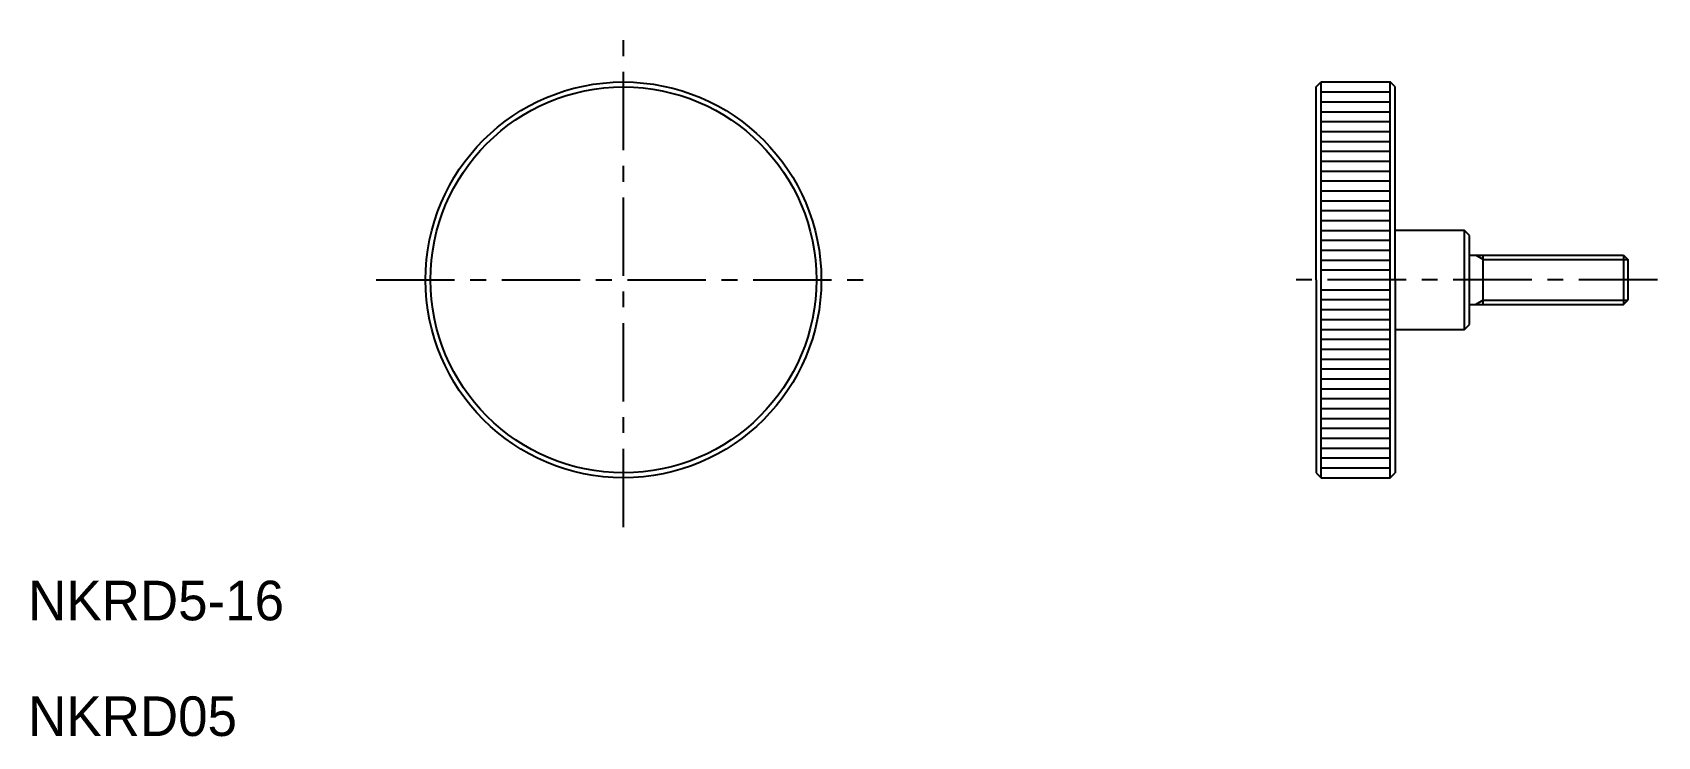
# Model space of a CAD drawing. Extents: x 16 to 180, y 70 to 141.
import ezdxf

# ---------------------------------------------------------------- set-up
doc = ezdxf.new("R2010")
doc.units = 0
doc.header["$LTSCALE"] = 0.25
doc.header["$PDMODE"] = 1
doc.linetypes.add('CENTER', pattern=[50.8, 31.75, -6.35, 6.35, -6.35])
doc.layers.get('0').update_dxf_attribs({"linetype": 'CONTINUOUS'})
doc.layers.add('CENTER', color=1, linetype='CENTER')

msp = doc.modelspace()

# ---------------------------------------------------------------- linework, layer by layer
at = {"color": 7, "linetype": 'CONTINUOUS'}
for p, q in [((145.31, 135.74), (145.81, 136.24)), ((145.31, 116.24), (145.31, 135.74)), ((145.81, 96.24), (145.81, 136.24)), ((145.81, 136.24), (152.81, 136.24)), ((152.81, 96.24), (152.81, 136.24)), ((153.31, 135.74), (152.81, 136.24)), ((153.31, 116.24), (153.31, 135.74)), ((160.31, 121.24), (153.31, 121.24)), ((160.31, 111.24), (160.31, 121.24)), ((160.81, 120.74), (160.31, 121.24)), ((160.81, 111.74), (160.81, 120.74)), ((160.81, 118.74), (176.38, 118.74)), ((162.21, 113.74), (162.21, 118.74)), ((176.38, 118.74), (176.38, 113.74)), ((176.38, 118.74), (176.81, 118.31)), ((176.81, 118.31), (176.81, 114.18)), ((145.31, 116.24), (145.31, 96.74)), ((153.31, 116.24), (153.31, 96.74)), ((160.31, 116.24), (160.31, 116.24)), ((160.81, 113.74), (176.38, 113.74)), ((176.38, 113.74), (176.81, 114.18)), ((160.31, 113.24), (160.31, 113.24)), ((160.31, 111.24), (160.81, 111.74)), ((153.31, 111.24), (160.31, 111.24)), ((145.31, 96.74), (145.81, 96.24)), ((145.81, 96.24), (152.81, 96.24)), ((152.81, 96.24), (153.31, 96.74))]:
    msp.add_line(p, q, dxfattribs=at)
at = {"color": 3, "linetype": 'CONTINUOUS'}
for p, q in [((145.81, 135.24), (152.81, 135.24)), ((145.81, 134.24), (152.81, 134.24)), ((145.81, 133.24), (152.81, 133.24)), ((145.81, 132.24), (152.81, 132.24)), ((145.81, 131.24), (152.81, 131.24)), ((145.81, 130.24), (152.81, 130.24)), ((145.81, 129.24), (152.81, 129.24)), ((145.81, 128.24), (152.81, 128.24)), ((145.81, 127.24), (152.81, 127.24)), ((145.81, 126.24), (152.81, 126.24)), ((145.81, 125.24), (152.81, 125.24)), ((145.81, 124.24), (152.81, 124.24)), ((145.81, 123.24), (152.81, 123.24)), ((145.81, 122.24), (152.81, 122.24)), ((145.81, 121.24), (152.81, 121.24)), ((145.81, 120.24), (152.81, 120.24)), ((145.81, 119.24), (152.81, 119.24)), ((145.81, 118.24), (152.81, 118.24)), ((162.21, 118.31), (161.46, 118.74)), ((162.21, 118.31), (176.81, 118.31)), ((145.81, 117.24), (152.81, 117.24)), ((145.81, 115.24), (152.81, 115.24)), ((145.81, 114.24), (152.81, 114.24)), ((162.21, 114.18), (161.46, 113.74)), ((162.21, 114.18), (176.81, 114.18)), ((145.81, 113.24), (152.81, 113.24)), ((145.81, 112.24), (152.81, 112.24)), ((145.81, 111.24), (152.81, 111.24)), ((145.81, 110.24), (152.81, 110.24)), ((145.81, 109.24), (152.81, 109.24)), ((145.81, 108.24), (152.81, 108.24)), ((145.81, 107.24), (152.81, 107.24)), ((145.81, 106.24), (152.81, 106.24)), ((145.81, 105.24), (152.81, 105.24)), ((145.81, 104.24), (152.81, 104.24)), ((145.81, 103.24), (152.81, 103.24)), ((145.81, 102.24), (152.81, 102.24)), ((145.81, 101.24), (152.81, 101.24)), ((145.81, 100.24), (152.81, 100.24)), ((145.81, 99.24), (152.81, 99.24)), ((145.81, 98.24), (152.81, 98.24)), ((145.81, 97.24), (152.81, 97.24))]:
    msp.add_line(p, q, dxfattribs=at)
at = {"color": 7, "linetype": 'CONTINUOUS'}
for radius in [20, 19.5]:
    msp.add_circle((75.31, 116.24), radius, dxfattribs=at)
for p in [(158.08, 122.15), (157.1, 116.61), (157.39, 117.65), (150.31, 116.17), (155.79, 116.18), (162.95, 116.32), (171.34, 90.24)]:
    msp.add_point(p)
at = {"layer": 'CENTER', "color": 1, "linetype": 'CENTER'}
for p, q in [((75.31, 91.24), (75.31, 141.24)), ((50.31, 116.24), (100.31, 116.24)), ((179.81, 116.24), (142.31, 116.24))]:
    msp.add_line(p, q, dxfattribs=at)

# ---------------------------------------------------------------- texts
at = {"color": 7, "linetype": 'CONTINUOUS'}
for s, p in [('NKRD5-16', (15.15, 81.83)), ('NKRD05', (15.15, 70.14))]:
    msp.add_text(s, height=4, dxfattribs=at).set_placement(p)

doc.saveas('drawing.dxf')
